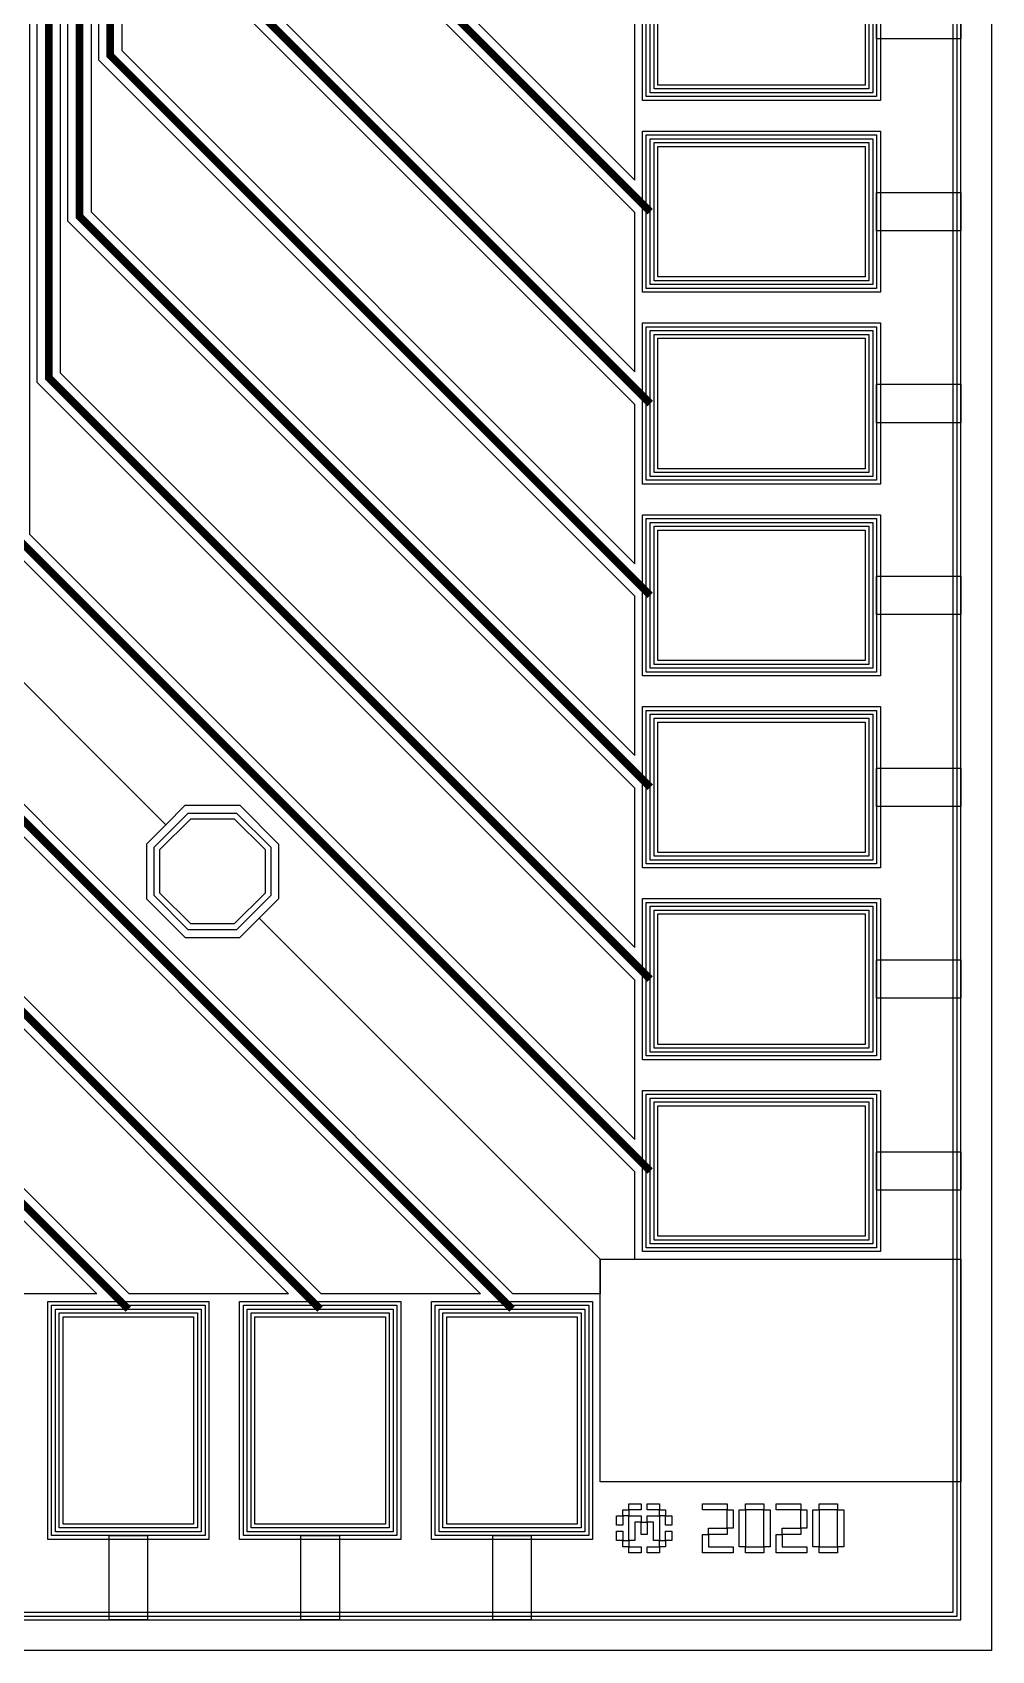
# Model space of a CAD drawing. Extents: x -87611 to 96139, y 77822 to 138139.
# Drawn here: x 93959 to 95209, y 108694 to 110803 of the extents above; entities that cross this region are included whole.
import ezdxf

# ---------------------------------------------------------------- set-up
doc = ezdxf.new("R2010")
doc.units = 0
doc.header["$MEASUREMENT"] = 0
doc.layers.get('0').update_dxf_attribs({"color": 6})
for name, color, linetype in [('L12D0 Etch', 190, 'Continuous'), ('L14D0 Au', 2, 'Continuous'), ('L15D0 PVIA', 7, 'Continuous'), ('L18D0 SU8', 7, 'Continuous'), ('L3D0 Base', 3, 'Continuous'), ('L4D0 Cntr', 1, 'Continuous'), ('L7D0 DE', 42, 'Continuous'), ('L8D0 Wire', 5, 'Continuous')]:
    doc.layers.add(name, color=color, linetype=linetype)

# ---------------------------------------------------------------- blocks, each defined once
blk = doc.blocks.new('_128TRCE200')
at = {"layer": 'L14D0 Au'}
blk.add_lwpolyline([(3923.773, 3923.773), (0, 0), (-1929.261, 1929.261), (-1631.348, 2227.174), (-1631.348, 3069.8), (-2227.174, 3665.626), (-3069.8, 3665.626), (-3367.713, 3367.713), (-3923.773, 3923.773), (-3898.57, 3948.975), (-3898.57, 4020.192), (-3948.975, 4070.598), (-4020.192, 4070.598), (-4045.395, 4045.395), (-4490, 4490), (-4490, 4535), (-4376.213, 4535), (-3557.601, 3716.388), (-196.132, 3716.388), (540.369, 2979.887), (-1064.198, 1375.32)], dxfattribs=at)
for points in [[(582.795, 2979.887), (-183.706, 3746.388), (-3545.175, 3746.388), (-4333.787, 4535), (-4126.213, 4535), (-3347.601, 3756.388), (-179.564, 3756.388), (586.582, 2990.242), (586.582, 2983.674)], [(616.582, 2971.247), (616.582, 3002.669), (-167.137, 3786.388), (-3335.175, 3786.388), (-4083.787, 4535), (-3876.213, 4535), (-3137.601, 3796.388), (-162.995, 3796.388), (626.582, 3006.811), (626.582, 2981.247)], [(656.582, 2968.821), (656.582, 3019.237), (-150.569, 3826.388), (-3125.175, 3826.388), (-3833.787, 4535), (-3626.213, 4535), (-2927.601, 3836.388), (-146.427, 3836.388), (666.582, 3023.379), (666.582, 2978.821)], [(696.582, 2966.395), (696.582, 3035.806), (-134, 3866.388), (-2915.175, 3866.388), (-3583.787, 4535), (-3376.213, 4535), (-2717.601, 3876.388), (-129.858, 3876.388), (706.582, 3039.948), (706.582, 2976.395)], [(736.582, 2963.968), (736.582, 3052.374), (-117.432, 3906.388), (-2705.175, 3906.388), (-3333.787, 4535), (-3126.213, 4535), (-2507.601, 3916.388), (-113.289, 3916.388), (746.582, 3056.516), (746.582, 2973.968)], [(776.582, 2961.542), (776.582, 3068.943), (-100.863, 3946.388), (-2495.175, 3946.388), (-3083.787, 4535), (-2876.213, 4535), (-2297.601, 3956.388), (-96.721, 3956.388), (786.582, 3073.085), (786.582, 2971.542)]]:
    blk.add_lwpolyline(points, close=True, dxfattribs=at)
at = {"layer": 'L8D0 Wire', "const_width": 10}
for points in [[(-4375, 4555), (-3551.388, 3731.388), (-189.919, 3731.388), (561.582, 2979.887), (512.157, 2930.463)], [(-4125, 4555), (-3341.388, 3771.388), (-173.35, 3771.388), (601.582, 2996.456), (601.582, 2977.461), (533.371, 2909.249)], [(-3875, 4555), (-3131.388, 3811.388), (-156.782, 3811.388)], [(-3625, 4555), (-2921.388, 3851.388), (-140.213, 3851.388)], [(-3375, 4555), (-2711.388, 3891.388), (-123.645, 3891.388)], [(-3125, 4555), (-2501.388, 3931.388), (-107.076, 3931.388)]]:
    blk.add_lwpolyline(points, dxfattribs=at)
blk = doc.blocks.new('128PAD')
at = {"layer": 'L14D0 Au'}
blk.add_lwpolyline([(-90, 10), (-90, 290), (90, 290), (90, 10)], close=True, dxfattribs=at)
at = {"layer": 'L15D0 PVIA'}
blk.add_lwpolyline([(-85, 15), (-85, 285), (85, 285), (85, 15)], close=True, dxfattribs=at)
at = {"layer": 'L3D0 Base'}
for points in [[(-25, 300), (-25, 410), (25, 410), (25, 300)], [(-100, 0), (-100, 300), (100, 300), (100, 0)]]:
    blk.add_lwpolyline(points, close=True, dxfattribs=at)
at = {"layer": 'L4D0 Cntr'}
blk.add_lwpolyline([(-95, 5), (-95, 295), (95, 295), (95, 5)], close=True, dxfattribs=at)
at = {"layer": 'L8D0 Wire'}
blk.add_lwpolyline([(-105, -5), (-105, 305), (105, 305), (105, -5)], close=True, dxfattribs=at)
blk = doc.blocks.new('_128PADS')
for p, rotation in [((4550, -2875), 270), ((4550, -3125), 270), ((4550, -3375), 270), ((4550, -3625), 270), ((4550, -3875), 270), ((4550, -4125), 270), ((4550, -4375), 270), ((3875, -4550), 180), ((4125, -4550), 180), ((4375, -4550), 180)]:
    blk.add_blockref('128PAD', p, dxfattribs=dict(rotation=rotation))
blk = doc.blocks.new('_SU8_POST')
at = {"layer": 'L18D0 SU8'}
blk.add_lwpolyline([(-28.5, -68.5), (-68.5, -28.5), (-68.5, 28.5), (-28.5, 68.5), (28.5, 68.5), (68.5, 28.5), (68.5, -28.5), (28.5, -68.5)], close=True, dxfattribs=at)
at = {"layer": 'L3D0 Base'}
blk.add_lwpolyline([(-31.5, -76), (-76, -31.5), (-76, 31.5), (-31.5, 76), (31.5, 76), (76, 31.5), (76, -31.5), (31.5, -76)], close=True, dxfattribs=at)
blk = doc.blocks.new('$128_200_A')
at = {"layer": 'L12D0 Etch'}
blk.add_lwpolyline([(0, 0), (0, 9950), (50, 9950), (50, 50), (9950, 50), (9950, 9950), (0, 9950), (0, 10000), (10000, 10000), (10000, 0)], close=True, dxfattribs=at)
at = {"layer": 'L14D0 Au'}
blk.add_lwpolyline([(9490, 220), (9490, 510), (9960, 510), (9960, 220)], close=True, dxfattribs=at)
at = {"layer": 'L3D0 Base'}
for points in [[(0, 0), (0, 9960), (40, 9960), (40, 40), (9960, 40), (9960, 9960), (0, 9960), (0, 10000), (10000, 10000), (10000, 0)], [(9527.184, 183.454), (9527.184, 191.454), (9543.184, 191.454), (9543.184, 183.454)], [(9551.184, 183.454), (9551.184, 191.454), (9567.184, 191.454), (9567.184, 183.454)], [(9623.184, 183.454), (9623.184, 191.454), (9655.184, 191.454), (9655.184, 183.454)], [(9679.184, 183.454), (9679.184, 191.454), (9703.184, 191.454), (9703.184, 183.454)], [(9719.184, 183.454), (9719.184, 191.454), (9751.184, 191.454), (9751.184, 183.454)], [(9775.184, 183.454), (9775.184, 191.454), (9799.184, 191.454), (9799.184, 183.454)], [(9511.184, 163.454), (9511.184, 175.454), (9519.184, 175.454), (9519.184, 163.454)], [(9519.184, 175.454), (9519.184, 183.454), (9527.184, 183.454), (9527.184, 175.454)], [(9527.184, 143.454), (9527.184, 175.454), (9543.184, 175.454), (9543.184, 167.454), (9535.184, 167.454), (9535.184, 143.454)], [(9559.184, 143.454), (9559.184, 167.454), (9551.184, 167.454), (9551.184, 175.454), (9567.184, 175.454), (9567.184, 143.454)], [(9567.184, 175.454), (9567.184, 183.454), (9575.184, 183.454), (9575.184, 175.454)], [(9575.184, 163.454), (9575.184, 175.454), (9583.184, 175.454), (9583.184, 163.454)], [(9655.184, 159.454), (9655.184, 183.454), (9663.184, 183.454), (9663.184, 159.454)], [(9671.184, 135.454), (9671.184, 183.454), (9679.184, 183.454), (9679.184, 135.454)], [(9703.184, 135.454), (9703.184, 183.454), (9711.184, 183.454), (9711.184, 135.454)], [(9751.184, 159.454), (9751.184, 183.454), (9759.184, 183.454), (9759.184, 159.454)], [(9767.184, 135.454), (9767.184, 183.454), (9775.184, 183.454), (9775.184, 135.454)], [(9799.184, 135.454), (9799.184, 183.454), (9807.184, 183.454), (9807.184, 135.454)], [(9511.184, 143.454), (9511.184, 155.454), (9519.184, 155.454), (9519.184, 143.454)], [(9543.184, 151.454), (9543.184, 167.454), (9551.184, 167.454), (9551.184, 151.454)], [(9575.184, 143.454), (9575.184, 155.454), (9583.184, 155.454), (9583.184, 143.454)], [(9623.184, 127.454), (9623.184, 151.454), (9631.184, 151.454), (9631.184, 135.454), (9663.184, 135.454), (9663.184, 127.454)], [(9631.184, 151.454), (9631.184, 159.454), (9655.184, 159.454), (9655.184, 151.454)], [(9719.184, 127.454), (9719.184, 151.454), (9727.184, 151.454), (9727.184, 135.454), (9759.184, 135.454), (9759.184, 127.454)], [(9727.184, 151.454), (9727.184, 159.454), (9751.184, 159.454), (9751.184, 151.454)], [(9519.184, 135.454), (9519.184, 143.454), (9527.184, 143.454), (9527.184, 135.454)], [(9527.184, 127.454), (9527.184, 135.454), (9543.184, 135.454), (9543.184, 127.454)], [(9551.184, 127.454), (9551.184, 135.454), (9567.184, 135.454), (9567.184, 127.454)], [(9567.184, 135.454), (9567.184, 143.454), (9575.184, 143.454), (9575.184, 135.454)], [(9679.184, 127.454), (9679.184, 135.454), (9703.184, 135.454), (9703.184, 127.454)], [(9775.184, 127.454), (9775.184, 135.454), (9799.184, 135.454), (9799.184, 127.454)]]:
    blk.add_lwpolyline(points, close=True, dxfattribs=at)
at = {"layer": 'L4D0 Cntr'}
blk.add_lwpolyline([(0, 0), (0, 9955), (45, 9955), (45, 45), (9955, 45), (9955, 9955), (0, 9955), (0, 10000), (10000, 10000), (10000, 0)], close=True, dxfattribs=at)
at = {"layer": 'L7D0 DE'}
blk.add_lwpolyline([(0, 0), (0, 9960), (40, 9960), (40, 40), (9960, 40), (9960, 9960), (0, 9960), (0, 10000), (10000, 10000), (10000, 0)], close=True, dxfattribs=at)
blk.add_blockref('_128PADS', (5000, 5000))
at = {"yscale": -1, "rotation": 90}
blk.add_blockref('_128TRCE200', (5000, 5000), dxfattribs=at)
for name, p, rotation in [('_128TRCE200', (5000, 5000), 180), ('_SU8_POST', (8984.584, 1015.416), 135)]:
    blk.add_blockref(name, p, dxfattribs=dict(rotation=rotation))

msp = doc.modelspace()

# ---------------------------------------------------------------- block references
at = {"linetype": 'Continuous'}
msp.add_blockref('$128_200_A', (85208.7, 108694.5), dxfattribs=at)

doc.saveas('drawing.dxf')
